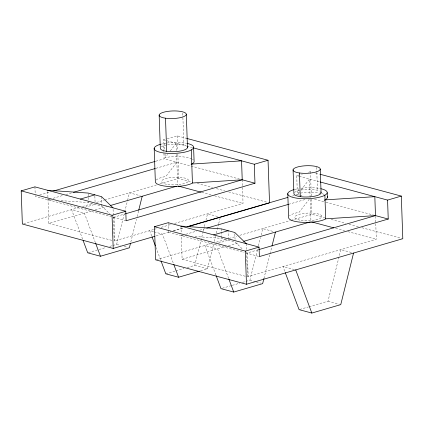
<?xml version="1.0" encoding="UTF-8"?>
<svg xmlns="http://www.w3.org/2000/svg" width="424" height="424" viewBox="0 0 424 424"><rect width="100%" height="100%" fill="white"/><g stroke="black" fill="none" stroke-linecap="round" stroke-linejoin="round"><path stroke-width="0.32" stroke-dasharray="2.12 1.59" d="M112.864 245.491L116.637 244.394L124.545 212.557M124.704 211.921L127.391 201.093M127.55 200.457L129.447 192.819L140.28 195.729M130.809 242.088L136.502 219.166M137.132 216.616L138.558 210.887M187.191 267.581L194.738 265.387L203.117 231.637M203.276 231.001L204.225 227.179M204.379 226.543L205.327 222.727M205.963 220.178L207.543 213.813L218.381 216.722M200.568 270.825L207.484 268.811L213.648 243.98M214.284 241.431L215.546 236.338M216.341 233.158L218.551 224.243M218.71 223.607L220.289 217.236M242.358 282.411L249.906 280.216L257.813 248.379M258.444 245.83L260.5 237.557M261.131 235.007L262.71 228.642L273.549 231.552M263.919 278.547L269.929 254.352M270.083 253.716L271.826 246.71M309.138 306.706L328.001 301.21L340.811 249.635L351.644 252.545M191.834 158.974A19.737 5.507 -2 0 0 170.003 156.88L165.164 157.532L167.528 154.479M170.289 150.912L176.209 143.275L176.458 150.462M321.079 193.461A19.737 5.507 -2 0 0 303.271 192.703L298.432 193.355L299.614 191.828M301.194 189.793L309.478 179.098L310.114 197.388M309.35 199.063L299.1 212.302A19.737 5.507 -2 0 0 289.47 215.858M239.682 179.103L164.12 158.793L163.463 139.851L166.584 138.939M167.204 138.759L177.2 135.844L186.793 138.425M39.713 195.04L50.504 191.897M155.868 161.2L164.12 158.793M49.921 199.206L48.018 199.762L51.929 200.033M53.095 198.284L63.25 195.326M65.789 194.584L71.502 192.92M155.921 168.323L176.872 162.222L165.837 176.479A19.737 5.507 -2 0 0 156.202 180.036M23.622 223.649L79.23 207.447M82.404 206.525L92.575 203.562M96.391 202.449L104.018 200.223M104.654 200.043L156.594 184.906M159.747 183.989L178.69 178.472L191.484 181.912M85.092 207.262L95.156 204.331M47.732 191.553L48.845 223.443L91.976 210.876M95.156 209.949L106.594 206.615M113.367 217.332L124.873 213.977M299.302 195.13L297.388 194.616L296.726 175.674L302.349 174.036M308.593 172.213L310.463 171.667L312.387 172.186M153.509 229.554L114.194 241.012L113.038 207.855M154.145 229.368L157.325 228.441M161.141 227.333L171.948 224.185M174.487 223.443L243.047 203.467L242.448 186.364M88.346 252.635L105.947 247.505M109.721 246.408L112.238 245.671M168.471 230.264L168.535 232.161L170.443 231.605M173.612 230.683L183.136 227.905M292.311 196.095L295.486 195.173M296.122 194.987L297.388 194.616M156.133 235.929L170.708 231.684M173.252 230.942L183.422 227.98M375.51 216.267L376.316 239.29L247.462 276.835L182.113 259.265L181.287 235.585L182.553 235.214M185.728 234.292L196.519 231.149M199.693 230.221L206.038 228.372M288.553 204.331L305.693 199.338M156.255 259.658L212.493 243.27M216.309 242.162L226.48 239.2M229.024 238.458L236.65 236.237M239.83 235.309L290.488 220.549M291.124 220.363L311.953 214.295L324.747 217.735M213.961 244.367L215.217 244.001M218.36 243.09L228.419 240.154L228.091 230.683M182.113 259.265L225.881 246.514M228.419 245.772L238.59 242.809M165.811 273.814L175.244 271.063M175.875 270.878L184.048 268.498M258.142 249.8L246.636 253.155L258.746 256.409M222.24 288.278L231.668 285.527M232.299 285.341L239.846 283.147M299.71 309.451L308.513 306.886M160.479 144.293L166.484 143.079M294.675 189.448L298.263 188.622L298.432 193.355M167.088 142.999L169.505 142.671A19.737 5.507 -2 0 1 186.767 143.312M301.289 188.214L303.102 187.964A19.737 5.507 -2 0 1 320.364 188.606M61.056 200.653L88.446 202.529L101.861 206.138L110.145 214.194M181.287 235.585L185.85 235.898M194.976 236.523L221.71 238.352L235.129 241.961L242.952 249.572M315.583 173.045L319.42 174.078M163.463 139.851L186.359 146.004M186.995 146.174L192.703 147.711M296.726 175.674L298.639 176.188M299.275 176.358L319.627 181.827M299.938 195.3L303.123 196.158M314.576 199.238L325.362 202.137M325.998 202.306L373.581 215.101M197.239 183.459L212.594 187.583M216.431 188.616L224.752 190.853M228.589 191.887L267.613 202.375M331.149 219.452L345.862 223.406M349.058 224.269L358.656 226.845M361.858 227.709L401.523 238.368M201.808 192.379L211.958 195.109M214.496 195.793L243.047 203.467M335.707 228.377L344.59 230.762M347.765 231.615L376.316 239.29M126.114 220.756L35.272 196.339L35.203 194.441M168.535 232.161L244.123 252.476M153.52 231.695L149.698 230.667L151.771 236.21M154.161 231.864L162.445 234.09L173.496 263.68M294.436 269.574L282.962 266.489L285.034 272.038M48.845 223.443L112.291 240.498M116.637 244.394L120.464 245.417M124.285 246.445L128.112 247.473M194.738 265.387L207.484 268.811M249.906 280.216L255.64 281.759M256.281 281.928L260.739 283.126M328.001 301.21L339.476 304.294M228.663 278.51L217.613 248.92L204.866 245.496L215.917 275.081M155.915 247.309L160.749 260.251M95.4 242.687L84.35 213.097L71.598 209.673L82.648 239.258M316.654 167.268L316.813 171.874M316.839 172.531L317.459 190.291M310.463 171.667L311.311 195.93M311.428 199.211L311.953 214.295M310.183 199.359L310.962 221.726M247.356 252.943L248.183 276.623M246.302 243.683L246.503 249.365M246.588 251.888L247.462 276.835M242.221 179.787L242.427 185.707M234.843 233.751L235.044 239.433M221.381 228.881L221.471 231.409M221.492 232.039L221.71 238.352M182.749 113.144L182.882 117.045M182.908 117.697L183.862 144.997M180.953 226.114L181.175 232.432M177.2 135.844L177.704 150.271M177.842 154.209L178.69 178.472M176.596 154.378L177.672 185.24M168.206 222.69L168.45 229.633M164.666 143.328L164.894 149.783M165.026 153.658L165.164 157.532M114.088 217.12L114.915 240.8M101.532 196.662L101.861 206.138M94.865 196.121L95.066 201.808M88.134 193.689L88.245 196.847M88.266 197.478L88.446 202.529M34.938 186.862L35.181 193.81M294.505 192.496A13.6 3.795 -2 0 1 300.526 190.159M301.141 190.042A13.6 3.795 -2 0 1 319.511 191.033M322.123 193.72A19.737 5.507 -2 0 1 324.599 194.563M161.306 146.874A13.6 3.795 -2 0 1 166.929 144.865M167.544 144.748A13.6 3.795 -2 0 1 185.913 145.739M192.395 159.276A19.737 5.507 -2 0 1 193.302 159.928M301.088 220.321A13.6 3.795 -2 0 0 321.906 216.579A13.6 3.795 -2 0 0 301.968 213.722A13.6 3.795 -2 0 0 301.088 220.321M167.825 184.498A13.6 3.795 -2 0 0 188.638 180.757A13.6 3.795 -2 0 0 168.704 177.9A13.6 3.795 -2 0 0 167.825 184.498"/><path stroke-width="0.64" d="M130.491 243.36L129.384 247.817L100.462 256.244L87.715 252.821L83.109 240.493M138.717 210.251L142.194 196.243M263.919 278.547L262.652 283.64L233.73 292.067L220.983 288.643L216.15 275.695M271.98 246.074L275.462 232.066M353.558 253.059L340.753 304.633L311.826 313.06L299.079 309.637L285.267 272.653M191.097 164.501L193.243 163.123A19.737 5.507 -2 0 0 194.107 161.682L193.609 147.472M193.339 147.881L254.305 164.268L254.967 183.216L242.221 179.787L192.438 183.009L191.759 183.444A19.737 5.507 -2 0 1 169.24 186.507A19.737 5.507 -2 0 1 155.338 181.483L154.182 148.331M324.365 200.324L326.512 198.951A19.737 5.507 -2 0 0 327.201 196.551M320.263 181.997L387.573 200.091L388.236 219.038L375.489 215.609L325.706 218.832L325.028 219.272A19.737 5.507 -2 0 1 302.508 222.33A19.737 5.507 -2 0 1 288.606 217.305L287.779 193.625M154.871 236.301L113.203 248.438L22.355 224.02L21.2 190.869L34.938 186.862L125.785 211.285L126.114 220.756L254.967 183.216M53.678 190.975L155.237 161.38M73.405 192.364L155.29 168.508M80.364 199.073L94.822 194.86M110.41 205.502L176.426 186.269M254.305 164.268L268.042 160.267L269.531 202.889M21.2 190.869L112.047 215.286L125.785 211.285M125.509 213.791L242.221 179.787L241.558 160.844L191.775 164.067M320.062 174.248L401.311 196.089L402.8 238.712L246.471 284.26L155.624 259.843L154.469 226.692L168.206 222.69L259.053 247.107L259.382 256.578L388.236 219.038M187.578 226.612L287.87 197.388M187.874 226.681L219.653 217.422M220.289 217.236L268.901 203.075M206.674 228.186L288.553 204.331M213.627 234.896L228.091 230.683M243.678 241.33L310.331 221.906M387.573 200.091L401.311 196.089M154.469 226.692L245.311 251.109L259.053 247.107M258.773 249.614L375.489 215.609L374.827 196.667L325.044 199.889M160.977 260.866L165.811 273.814L178.562 277.238L199.312 271.19M47.684 190.291L88.113 193.058L101.532 196.662L113.038 207.855M180.953 226.114L221.381 228.881L234.801 232.49L246.302 243.683M186.793 138.425L268.042 160.267M178.329 186.072L201.172 192.21M311.598 221.895L333.805 227.863M295.714 269.913L311.826 313.06M228.896 279.125L233.73 292.067M173.723 264.295L178.562 277.238M151.999 236.831L155.454 246.074M95.628 243.302L100.462 256.244M327.206 192.766L327.376 197.505M324.879 195.157L325.706 218.832M300.261 196.646L299.434 172.966A13.6 3.795 -2 0 1 300.314 166.362A13.6 3.795 -2 0 1 320.252 169.218L321.079 192.899M293.085 169.812L293.911 193.492A13.6 3.795 -2 0 0 308.762 196.937A13.6 3.795 -2 0 0 320.745 191.924M245.311 251.109L246.471 284.26M191.282 149.858L192.438 183.009M166.664 151.347L165.508 118.195A13.6 3.795 -2 0 1 166.388 111.597A13.6 3.795 -2 0 1 186.322 114.454L187.477 147.605M159.154 115.042L160.314 148.199A13.6 3.795 -2 0 0 175.165 151.638A13.6 3.795 -2 0 0 187.148 146.63M112.047 215.286L113.203 248.438M320.915 188.728A19.737 5.507 -2 0 1 326.348 194.213L324.201 195.591A19.737 5.507 -2 0 1 294.908 197.844A19.737 5.507 -2 0 1 294.076 189.586M320.252 169.218A13.6 3.795 -2 0 1 299.434 172.966M186.322 114.454A13.6 3.795 -2 0 1 165.508 118.195M187.318 143.429A19.737 5.507 -2 0 1 192.75 148.919L190.599 150.292A19.737 5.507 -2 0 1 161.311 152.55A19.737 5.507 -2 0 1 160.479 144.293"/></g></svg>
